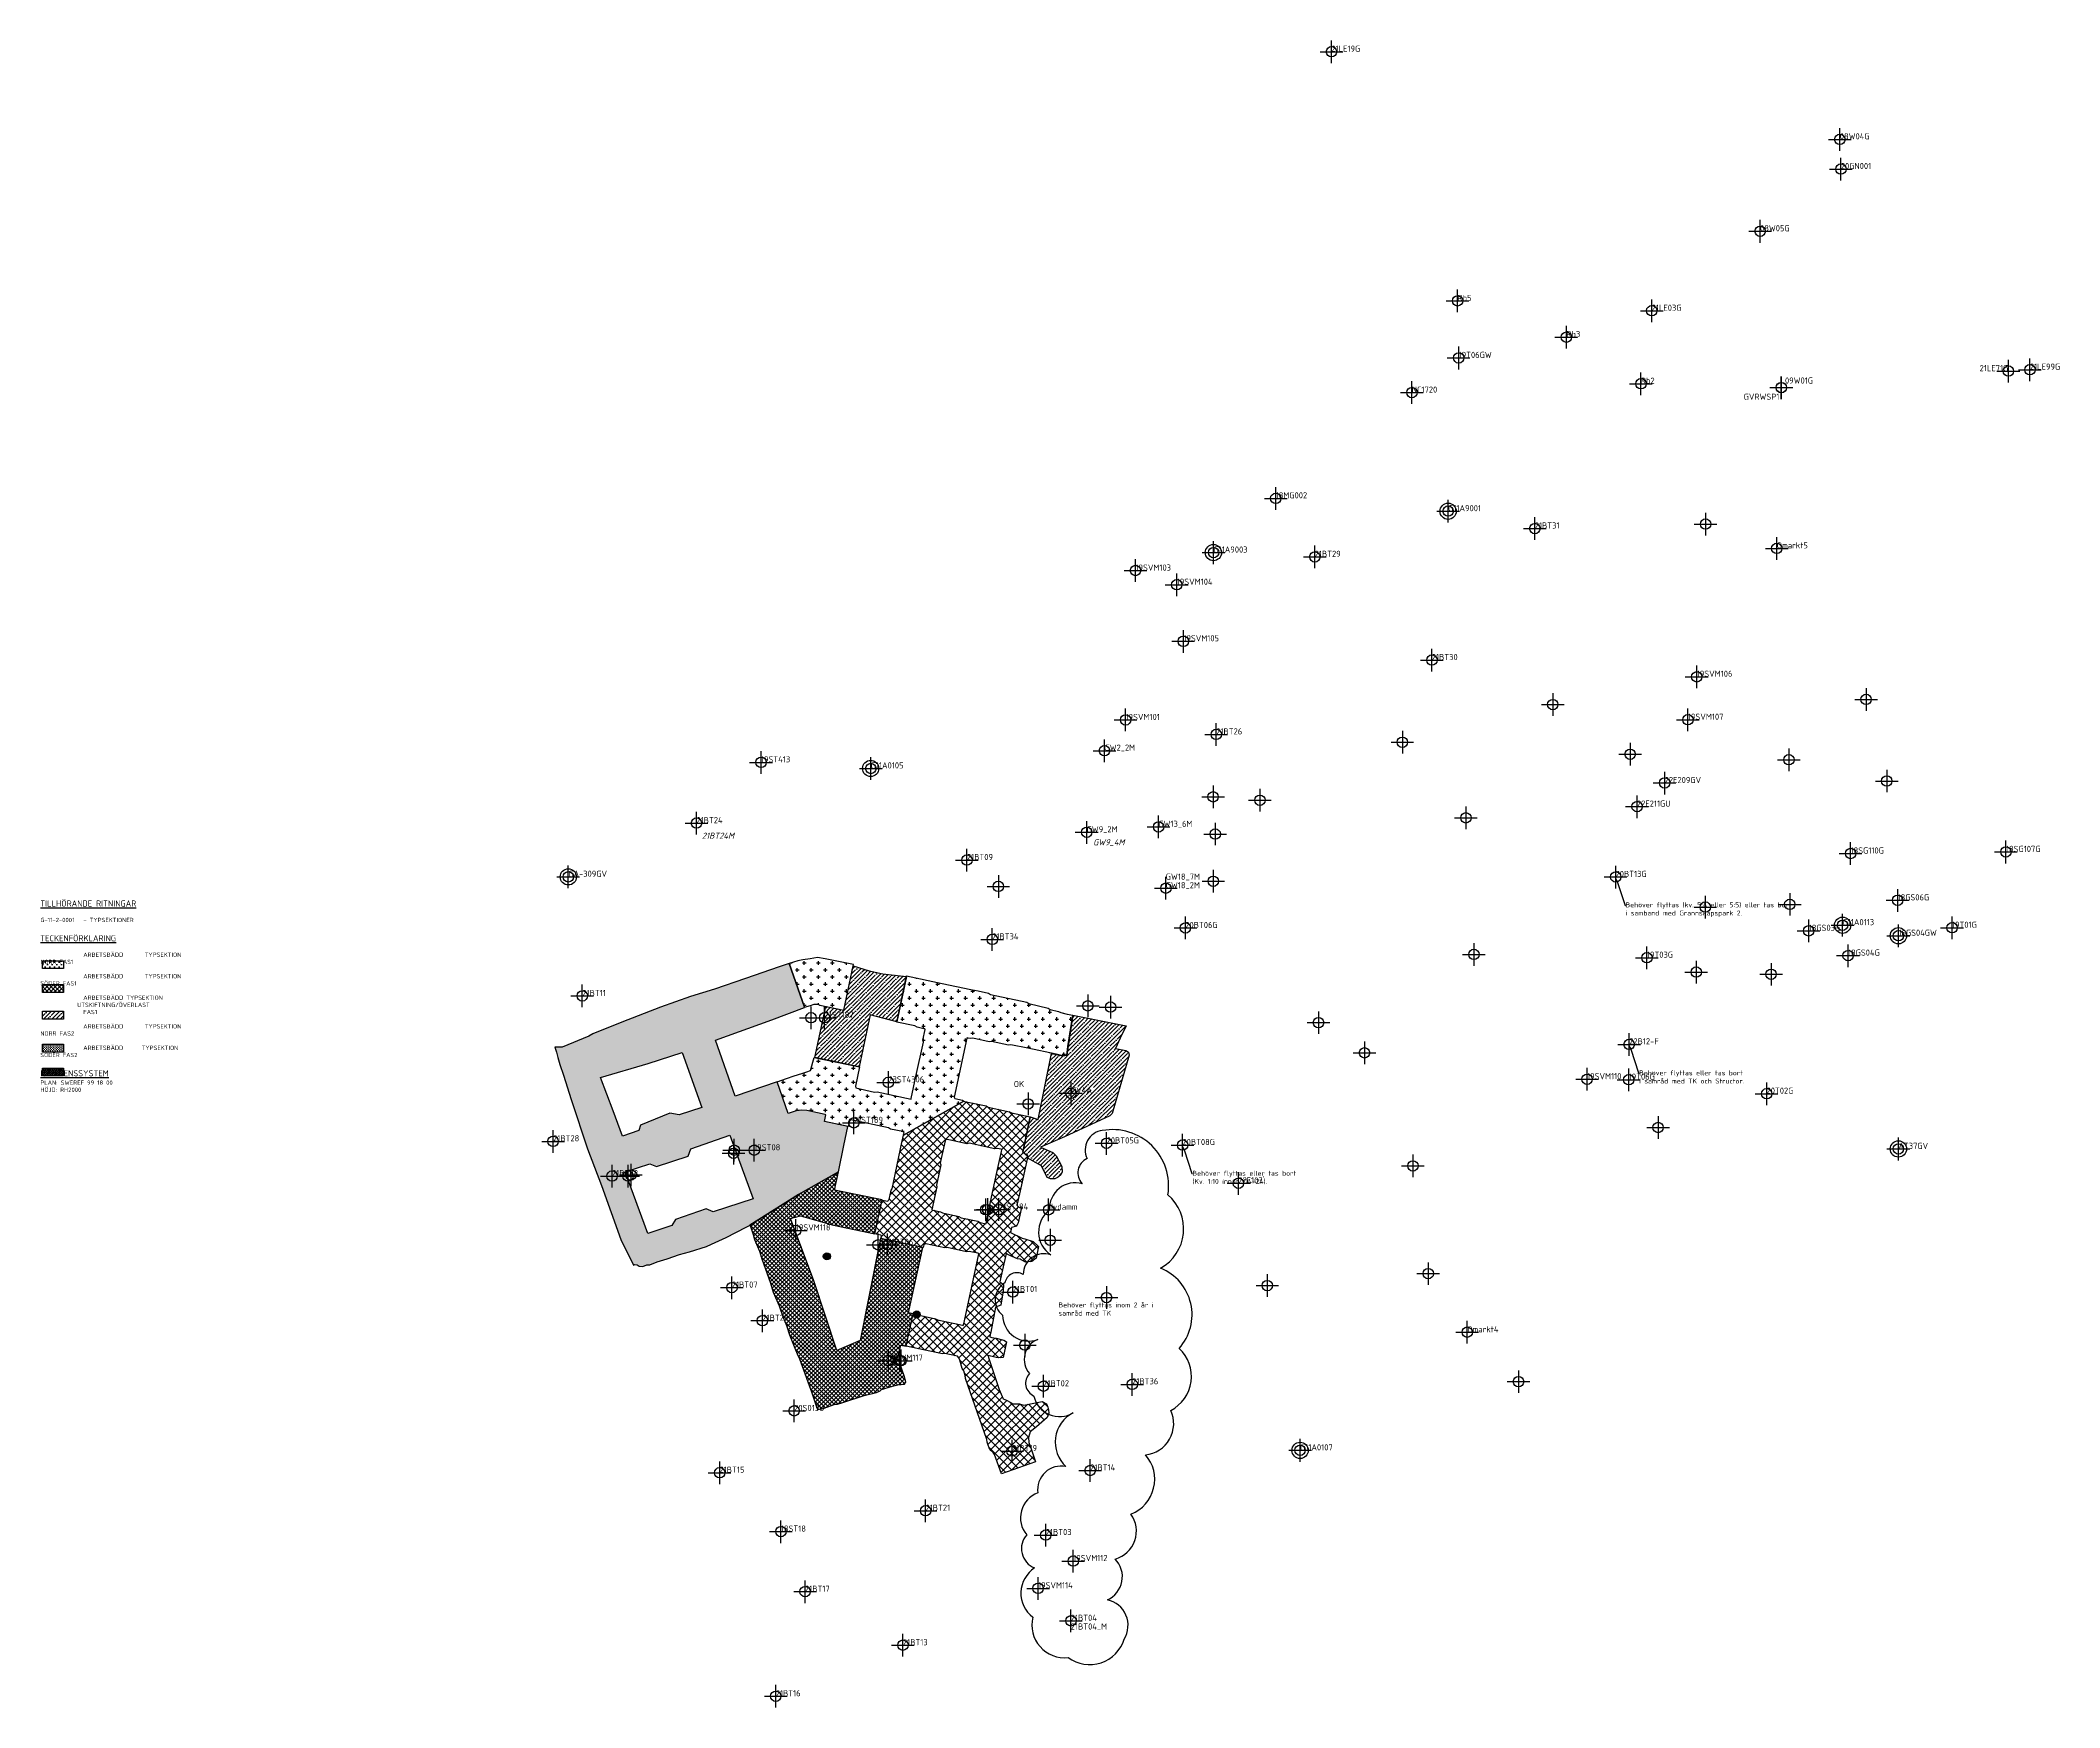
# Model space of a CAD drawing. Header units: metres. Extents: x 153913 to 155558, y 6591509 to 6592867.
import ezdxf
from ezdxf import colors
from ezdxf.entities.mleader import LeaderData, LeaderLine
from ezdxf.enums import TextEntityAlignment as Align
from ezdxf.math import Vec2, Vec3

# ---------------------------------------------------------------- set-up
doc = ezdxf.new("R2010")
doc.units = ezdxf.units.M
for name, color, linetype, true_color in [('GEO_Arbetsväg_norr_fas1', 7, 'Continuous', 0xf1210e), ('GEO_Arbetsväg_söder_fas1', 7, 'Continuous', 0x09f6f2), ('GEO_Arbetsväg_urskiftnig', 7, 'Continuous', 0x2ef40b)]:
    doc.layers.add(name, color=color, linetype=linetype, true_color=true_color)
for name, color, linetype in [('GEO_Arbetsväg_norr_fas2', 1, 'Continuous'), ('GEO_Arbetsväg_söder_fas2', 4, 'Continuous'), ('Nya GWR', 3, 'Continuous'), ('Point_symbol', 2, 'Continuous'), ('Point_text', 6, 'Continuous'), ('Skydd', 1, 'Continuous'), ('Text', 3, 'Continuous')]:
    doc.layers.add(name, color=color, linetype=linetype)
doc.styles.get("Standard").update_dxf_attribs({"font": 'isocpeur.ttf'})
pattern_1 = [(45, (0, -250), (-3.3675960454, 3.3675960454), []), (45, (3.3676, -250), (-3.3675960454, 3.3675960454), [5.953125, -1.190625, 0, -1.190625])]

# ---------------------------------------------------------------- blocks, each defined once
blk = doc.blocks.new('RÖR_PUNKT')
at = {"layer": 'Point_symbol', "color": 4}
for p, q in [((154658.2, 6592199.2), (154676.7, 6592199.2)), ((154667.5, 6592189.9), (154667.5, 6592208.4))]:
    blk.add_line(p, q, dxfattribs=at)
blk.add_circle((154667.5, 6592199.2), 4.24, dxfattribs=at)
blk = doc.blocks.new('Nya GWR')
at = {"layer": 'Nya GWR', "color": 3}
for p, q in [((154781.2, 6591851.9), (154781.2, 6591833.5)), ((154772, 6591842.7), (154790.4, 6591842.7))]:
    blk.add_line(p, q, dxfattribs=at)
blk.add_circle((154781.2, 6591842.7), 4.24, dxfattribs=at)

msp = doc.modelspace()

# ---------------------------------------------------------------- hatches: boundary and pattern name
h = msp.add_hatch(color=6)
h.dxf.hatch_style = 1
h.paths.add_polyline_path([(154550.5, 6591876.3, 1), (154556.2, 6591876.3, 1)])
h = msp.add_hatch(color=6)
h.dxf.hatch_style = 1
h.paths.add_polyline_path([(154623.7, 6591828.9, 1), (154629.4, 6591828.9, 1)])
at = {"layer": 'GEO_Arbetsväg_norr_fas1'}
h = msp.add_hatch(dxfattribs=at)
h.set_pattern_fill('CROSS', color=256, scale=0.3)
h.set_pattern_definition([(0, (5994.7784, -1056.7351), (1.905, 1.905), [0.9525, -2.8575]), (90, (5995.2547, -1057.2114), (-1.905, 1.905), [0.9525, -2.8575])])
h.paths.add_polyline_path([(153914.5, 6592117.2), (153931.5, 6592117.2), (153931.5, 6592110.8), (153914.5, 6592110.8)])
h = msp.add_hatch(dxfattribs=at)
h.set_pattern_fill('CROSS', color=256, scale=0.9)
h.paths.add_polyline_path([(154615.9, 6591975.1), (154616.1, 6591976.3), (154616.3, 6591977), (154615.2, 6591977.9), (154605.3, 6591980), (154603.6, 6591981), (154573, 6591987.5), (154571.8, 6591986.4), (154570.8, 6591982.1), (154551.6, 6591986.2), (154552.7, 6591991.6), (154551.9, 6591992), (154542.1, 6591994.1), (154537.2, 6591995.1), (154532.8, 6591995.4), (154529.1, 6591995.1), (154522, 6591992.7), (154512.9, 6592018.6), (154520.4, 6592021.2), (154526.9, 6592023.3), (154533, 6592025.4), (154537.2, 6592026.6), (154540.1, 6592027.7), (154543.1, 6592038.4), (154580.1, 6592030.6), (154576.8, 6592015), (154576.9, 6592013.5), (154592.3, 6592010.2), (154594.3, 6592010.4), (154622, 6592004.5), (154622.2, 6592004.8), (154626, 6592022.8), (154632, 6592050.8), (154631.6, 6592052.4), (154633.5, 6592061.1), (154633.3, 6592061.6), (154632.5, 6592061.8), (154627, 6592062.9), (154625.2, 6592064), (154610.3, 6592067.2), (154618.3, 6592104.9), (154647.3, 6592098.7), (154670.6, 6592093.8), (154676.6, 6592092.5), (154685.2, 6592090.6), (154686.7, 6592089.7), (154716.2, 6592083.4), (154717.9, 6592082.4), (154733.6, 6592078.4), (154735.2, 6592077.4), (154742.2, 6592075.9), (154743.9, 6592074.9), (154749.2, 6592073.7), (154750.8, 6592072.7), (154753.6, 6592072.1), (154748.8, 6592040.2), (154745.6, 6592039.7), (154740.1, 6592040.9), (154717.2, 6592045.8), (154703.3, 6592048.7), (154701.5, 6592048.4), (154687.4, 6592051.4), (154685.5, 6592051.2), (154672.2, 6592054), (154670.4, 6592053.7), (154668.5, 6592054.1), (154667.7, 6592054.3), (154667.4, 6592054), (154657.2, 6592006.1), (154657.6, 6592005), (154663.8, 6592003.6), (154665.1, 6592002.8)])
h.paths.add_polyline_path([(154535.3, 6592079.2), (154540, 6592080.6), (154543.1, 6592081.7), (154546.1, 6592081.7), (154547.6, 6592081), (154567.3, 6592077), (154575.2, 6592114), (154560.1, 6592117.2), (154552.1, 6592118.6), (154545.9, 6592119.7), (154539.7, 6592118.8), (154533.8, 6592117.9), (154529.7, 6592117.1), (154522.8, 6592114.9)])
at = {"layer": 'GEO_Arbetsväg_norr_fas2'}
h = msp.add_hatch(dxfattribs=at)
h.set_pattern_fill('CROSS', color=256, scale=0.45)
h.paths.add_polyline_path([(154522, 6591992.7), (154512.9, 6592018.4), (154478.8, 6592006.7), (154462.8, 6592052.5), (154508.5, 6592069.1), (154535.3, 6592079.1), (154535.3, 6592079.2), (154522.8, 6592114.8), (154514.6, 6592112.2), (154487, 6592102.6), (154461.8, 6592094.1), (154442.4, 6592088), (154417.8, 6592079.3), (154386.3, 6592067.2), (154362.7, 6592057.6), (154359.4, 6592055.7), (154337.7, 6592046.8), (154331.9, 6592046.8), (154333.1, 6592042.6), (154334.3, 6592038.4), (154336, 6592032.7), (154338.8, 6592023.9), (154345.2, 6592004.1), (154358.3, 6591963.8), (154369.7, 6591934.1), (154385.6, 6591890.1), (154396, 6591869.2), (154396.9, 6591869.6), (154398.8, 6591869.5), (154400.6, 6591868.2), (154403.2, 6591868.1), (154404.9, 6591868.5), (154406.8, 6591869.3), (154409.1, 6591869.5), (154415.1, 6591871.7), (154423.2, 6591874.4), (154433.5, 6591877.9), (154441.5, 6591879.9), (154455.4, 6591884.4), (154459.5, 6591886.1), (154471.3, 6591891.6), (154487.7, 6591900.2), (154490.4, 6591901.5), (154490.7, 6591901.7), (154530.2, 6591926.7), (154562.8, 6591945.2), (154567.3, 6591966.5), (154570.5, 6591982.2), (154551.6, 6591986.2), (154552.7, 6591991.6), (154551.9, 6591992), (154537.2, 6591995.1), (154532.8, 6591995.4), (154529.1, 6591995.1)])
h.paths.add_polyline_path([(154389.1, 6591945.1), (154409.2, 6591951.6), (154414.7, 6591949.4), (154440.5, 6591958), (154442.5, 6591963.8), (154474.5, 6591975.1), (154493.4, 6591923.1), (154460.7, 6591912.7), (154455, 6591914.9), (154430.1, 6591906.3), (154427.1, 6591901.5), (154407.7, 6591895)], flags=16)
h.paths.add_polyline_path([(154368.9, 6592022), (154407.9, 6592033.4), (154435.5, 6592042.4), (154451.6, 6591997.7), (154433, 6591991.5), (154425.5, 6591993), (154401.6, 6591983.2), (154400.2, 6591978.8), (154387, 6591974.1), (154379.3, 6591994.8)], flags=16)
h = msp.add_hatch(dxfattribs=at)
h.set_pattern_fill('CROSS', color=256, scale=0.15)
h.set_pattern_definition([(0, (6004.146, -1062.9972), (0.9525, 0.9525), [0.47625, -1.42875]), (90, (6004.3841, -1063.2354), (-0.9525, 0.9525), [0.47625, -1.42875])])
h.paths.add_polyline_path([(153914.5, 6592049.1), (153931.5, 6592049.1), (153931.5, 6592042.7), (153914.5, 6592042.7)])
at = {"layer": 'GEO_Arbetsväg_söder_fas1'}
h = msp.add_hatch(dxfattribs=at)
h.set_pattern_fill('ANSI37', color=256, scale=0.75)
h.set_pattern_definition([(45, (5994.7784, -1062.7612), (-1.6837980227, 1.6837980227), []), (135, (5994.7784, -1062.7612), (-1.6837980227, -1.6837980227), [])])
h.paths.add_polyline_path([(153914.5, 6592097.8), (153931.5, 6592097.8), (153931.5, 6592091.4), (153914.5, 6592091.4)])
h = msp.add_hatch(dxfattribs=at)
h.set_pattern_fill('ANSI37', color=256, scale=1.5)
h.paths.add_polyline_path([(154699.4, 6591878.7), (154696.5, 6591865.2), (154694.4, 6591855.5), (154697.2, 6591853.3), (154696.9, 6591848.2), (154695.1, 6591836.4), (154690.7, 6591835), (154686.9, 6591814.5), (154686.5, 6591812.4), (154686.2, 6591810.6), (154687.9, 6591810.2), (154691.4, 6591809.5), (154696.6, 6591808.4), (154697.6, 6591807.9), (154699.7, 6591806.7), (154697.1, 6591793.8), (154693.5, 6591793.6), (154693.2, 6591793.6), (154691.3, 6591794), (154687, 6591794.9), (154685, 6591795.4), (154684.7, 6591795.3), (154685.1, 6591794), (154689.5, 6591780.9), (154693.8, 6591767.7), (154697.1, 6591760.2), (154699.8, 6591759.2), (154702.6, 6591757.6), (154704.8, 6591756.2), (154710.2, 6591756.1), (154713.8, 6591755.1), (154728.9, 6591758), (154732.4, 6591756.1), (154733.3, 6591753.5), (154734, 6591751.3), (154734.2, 6591748.4), (154732.8, 6591745.1), (154728.4, 6591741.1), (154724.2, 6591737.3), (154719.1, 6591733.3), (154717.7, 6591728.8), (154717.9, 6591724.6), (154720, 6591718.6), (154723.4, 6591708.9), (154695.6, 6591699.2), (154690.1, 6591714.9), (154689, 6591716.4), (154687, 6591718.1), (154685.5, 6591720.3), (154684.7, 6591722.5), (154683.9, 6591724.8), (154683.8, 6591727.1), (154666.3, 6591776.9), (154666.2, 6591779.2), (154664.9, 6591783.1), (154663.7, 6591785), (154661.7, 6591791.7), (154660.9, 6591793.6), (154659.9, 6591794.9), (154658.5, 6591795.2), (154649.4, 6591797.1), (154647.5, 6591796.9), (154618, 6591803.1), (154623.6, 6591829.4), (154641.9, 6591825.5), (154643.6, 6591824.5), (154663.8, 6591820.2), (154664.5, 6591820), (154665, 6591821.2), (154676.9, 6591877), (154677.1, 6591878.3), (154676.5, 6591878.8), (154669.2, 6591880.3), (154667.1, 6591880.1), (154651.5, 6591883.4), (154649.4, 6591883.2), (154634, 6591886.5), (154633.1, 6591886.3), (154632.3, 6591885.7), (154631.8, 6591883.5), (154597.3, 6591890.8), (154597.8, 6591893.1), (154597.4, 6591893.6), (154592.5, 6591894.6), (154598.4, 6591922.2), (154603, 6591921.2), (154603.3, 6591921.7), (154604.1, 6591922.6), (154605.7, 6591930.2), (154606.6, 6591931.4), (154614.6, 6591969), (154615.9, 6591975.1), (154665.1, 6592002.8), (154665.4, 6592002.6), (154683.1, 6591998.9), (154684.7, 6591997.9), (154702.3, 6591994.1), (154703.9, 6591993.1), (154719.1, 6591989.9), (154713.1, 6591961.3), (154713.2, 6591961.1), (154717, 6591957.9), (154710.3, 6591927.1), (154708.2, 6591918.1), (154709.7, 6591916.5), (154711.9, 6591916), (154709.3, 6591903.7), (154707.9, 6591901), (154703.8, 6591899.7), (154703, 6591895.7), (154712.6, 6591891), (154714.7, 6591890.6), (154721.4, 6591888.5), (154725.9, 6591884.3), (154723.9, 6591874.7), (154720.5, 6591872), (154715.1, 6591871.6), (154712.7, 6591872.9), (154711.8, 6591873.4), (154711.6, 6591873.5), (154710.9, 6591873.9), (154708.8, 6591874.4), (154702.4, 6591877.1), (154700.3, 6591878.2)])
h.paths.add_polyline_path([(154639, 6591914.2), (154645.9, 6591912.7), (154647.5, 6591911.7), (154661, 6591908.9), (154662.8, 6591907.8), (154676.5, 6591904.9), (154678.3, 6591903.8), (154683, 6591902.8), (154683.1, 6591903), (154686.8, 6591920.8), (154691.9, 6591944.5), (154695.6, 6591961.6), (154695.9, 6591963.4), (154695.5, 6591963.5), (154692.2, 6591964.2), (154690.3, 6591963.9), (154669.2, 6591968.4), (154667.3, 6591968.1), (154651.7, 6591971.5), (154650.1, 6591971.1), (154649.7, 6591970.5), (154646.6, 6591956.1), (154645.8, 6591952.3), (154646.2, 6591950.9), (154642.6, 6591934.4), (154643, 6591932.9)], flags=16)
at = {"layer": 'GEO_Arbetsväg_söder_fas2'}
h = msp.add_hatch(dxfattribs=at)
h.set_pattern_fill('ANSI37', color=256, scale=0.4)
h.set_pattern_definition([(45, (6004.146, -1062.9972), (-0.8980256121, 0.8980256121), []), (135, (6004.146, -1062.9972), (-0.8980256121, -0.8980256121), [])])
h.paths.add_polyline_path([(153914.5, 6592029.7), (153931.5, 6592029.7), (153931.5, 6592023.3), (153914.5, 6592023.3)])
h = msp.add_hatch(dxfattribs=at)
h.set_pattern_fill('ANSI37', color=256, scale=0.75)
h.paths.add_polyline_path([(154562.8, 6591945.2), (154530.2, 6591926.7), (154490.7, 6591901.7), (154491.1, 6591900.5), (154493.3, 6591894.2), (154494.4, 6591889.9), (154498.4, 6591880.5), (154500.6, 6591873.4), (154507.3, 6591855.3), (154509.8, 6591847), (154514.5, 6591836.1), (154517.9, 6591826.6), (154520.4, 6591820), (154523.1, 6591812.4), (154527.4, 6591801.4), (154529.3, 6591796.8), (154531.2, 6591792.9), (154534.5, 6591783.8), (154538.9, 6591771.2), (154540.9, 6591765.8), (154544.8, 6591754.5), (154545.9, 6591751.6), (154549.4, 6591752.1), (154551.2, 6591752.7), (154560.1, 6591755.9), (154562.1, 6591755.8), (154566.3, 6591757.2), (154583.8, 6591762.8), (154593.8, 6591765.5), (154596.9, 6591766.6), (154597.9, 6591767.7), (154607, 6591770.4), (154611.2, 6591771.7), (154616.6, 6591772.2), (154617.7, 6591774), (154616.3, 6591778.9), (154611.3, 6591793.6), (154613.6, 6591804), (154618, 6591803.1), (154623.6, 6591829.4), (154619.8, 6591830.3), (154631.6, 6591883.5), (154597.3, 6591890.8), (154596, 6591885.3), (154580.5, 6591807.7), (154561.6, 6591799.6), (154542.8, 6591856.3), (154523.9, 6591907.1), (154531.8, 6591909.2), (154558.8, 6591901.8), (154592.5, 6591894.6), (154598.4, 6591922.4), (154559.7, 6591930.1)])
at = {"layer": 'GEO_Arbetsväg_urskiftnig'}
h = msp.add_hatch(dxfattribs=at)
h.set_pattern_fill('ANSI35', color=256, scale=0.75)
h.set_pattern_definition(pattern_1)
h.paths.add_polyline_path([(154574.9, 6592112.9), (154587.9, 6592108.9), (154598.9, 6592106.5), (154608.5, 6592105.4), (154618.2, 6592104.4), (154610.4, 6592067.5), (154588.7, 6592073.2), (154579.6, 6592030.7), (154543.7, 6592038.3), (154552.7, 6592080), (154567.3, 6592077)])
h = msp.add_hatch(dxfattribs=at)
h.set_pattern_fill('ANSI35', color=256, scale=0.75)
h.set_pattern_definition([(45, (6004.146, -1056.735), (-3.3675960454, 3.3675960454), []), (45, (6007.5136, -1056.735), (-3.3675960454, 3.3675960454), [5.953125, -1.190625, 0, -1.190625])])
h.paths.add_polyline_path([(153914.5, 6592076), (153931.5, 6592076), (153931.5, 6592069.6), (153914.5, 6592069.6)])
h = msp.add_hatch(dxfattribs=at)
h.set_pattern_fill('ANSI35', color=256, scale=0.75)
h.set_pattern_definition(pattern_1)
h.paths.add_polyline_path([(154719.1, 6591989.9), (154725.5, 6591987.9), (154736.5, 6592041.7), (154745.6, 6592039.7), (154748.8, 6592040.2), (154749.8, 6592047.2), (154753.7, 6592072.8), (154797.1, 6592064.1), (154792.4, 6592054.1), (154788.4, 6592045.7), (154796.9, 6592044.1), (154799.1, 6592042.7), (154799.6, 6592040.2), (154785.7, 6591992.7), (154784, 6591990.7), (154746.9, 6591973.8), (154727.5, 6591965.3), (154737.5, 6591960.9), (154740.2, 6591958.2), (154744.8, 6591949.6), (154745.1, 6591945.2), (154744.1, 6591942.7), (154742.2, 6591941), (154739.2, 6591939.5), (154735.6, 6591939.5), (154733, 6591940.5), (154728.2, 6591950), (154716.7, 6591956.5), (154717, 6591957.9), (154713.1, 6591961.3), (154718.3, 6591985.9)])

# ---------------------------------------------------------------- linework, layer by layer
for p, q in [((154596.1, 6591885.7), (154580.5, 6591807.7)), ((154597.8, 6591893.1), (154596.1, 6591885.7))]:
    msp.add_line(p, q)
at = {"flags": 128}
msp.add_lwpolyline([(154777.8, 6591978.8, 0.520567), (154765.5, 6591956, 0.520567), (154761.4, 6591935.5, 0.520567), (154734.9, 6591914, 0.520567), (154735.8, 6591877.5, 0.520567), (154713.4, 6591861.6, 0.520567), (154698.4, 6591854.7, 0.520567), (154696.6, 6591828.3, 0.520567), (154725.3, 6591808.6, 0.520567), (154718.5, 6591780.8, 0.520567), (154722.1, 6591762.5, 0.520567), (154754.1, 6591748.9, 0.520567), (154748.1, 6591705, 0.520567), (154725.3, 6591683.6, 0.520567), (154716.2, 6591649.4, 0.520567), (154722.6, 6591622.4, 0.520567), (154721.2, 6591582.3, 0.520567), (154750, 6591549.4, 0.520567), (154795.6, 6591564.5, 0.520567), (154781.9, 6591596.4, 0.520567), (154788.3, 6591629.7, 0.520567), (154801.1, 6591666.3, 0.520567), (154813, 6591714.6, 0.520567), (154833.5, 6591750.7, 0.520567), (154840.4, 6591801.3, 0.520567), (154825.3, 6591866.6, 0.520567), (154831.2, 6591926.4, 0.520567)], format="xyb", close=True, dxfattribs=at)
at = {"color": 6}
for centre in [(154553.4, 6591876.3), (154626.6, 6591828.9)]:
    msp.add_circle(centre, 2.87, dxfattribs=at)
at = {"layer": 'GEO_Arbetsväg_norr_fas1', "elevation": 12.2}
msp.add_lwpolyline([(153914.5, 6592117.2), (153931.5, 6592117.2), (153931.5, 6592110.8), (153914.5, 6592110.8)], close=True, dxfattribs=at)
at = {"layer": 'GEO_Arbetsväg_norr_fas1', "elevation": 11.3, "flags": 128}
msp.add_lwpolyline([(154535.3, 6592079.2), (154540, 6592080.6), (154543.1, 6592081.7), (154546.1, 6592081.7), (154547.6, 6592081), (154567.3, 6592077), (154575.2, 6592114), (154560.1, 6592117.2), (154552.1, 6592118.6), (154545.9, 6592119.7), (154539.7, 6592118.8), (154533.8, 6592117.9), (154529.7, 6592117.1), (154522.8, 6592114.9)], close=True, dxfattribs=at)
at = {"layer": 'GEO_Arbetsväg_norr_fas1', "flags": 128}
msp.add_lwpolyline([(154615.9, 6591975.1), (154616.1, 6591976.3), (154616.3, 6591977), (154615.2, 6591977.9), (154605.3, 6591980), (154603.6, 6591981), (154573, 6591987.5), (154571.8, 6591986.4), (154570.8, 6591982.1), (154551.6, 6591986.2), (154552.7, 6591991.6), (154551.9, 6591992), (154542.1, 6591994.1), (154537.2, 6591995.1), (154532.8, 6591995.4), (154529.1, 6591995.1), (154522, 6591992.7), (154512.9, 6592018.6), (154520.4, 6592021.2), (154526.9, 6592023.3), (154533, 6592025.4), (154537.2, 6592026.6), (154540.1, 6592027.7), (154543.1, 6592038.4), (154580.1, 6592030.6), (154576.8, 6592015), (154576.9, 6592013.5), (154592.3, 6592010.2), (154594.3, 6592010.4), (154622, 6592004.5), (154622.2, 6592004.8), (154626, 6592022.8), (154632, 6592050.8), (154631.6, 6592052.4), (154633.5, 6592061.1), (154633.3, 6592061.6), (154632.5, 6592061.8), (154627, 6592062.9), (154625.2, 6592064), (154610.3, 6592067.2), (154618.3, 6592104.9), (154647.3, 6592098.7), (154670.6, 6592093.8), (154676.6, 6592092.5), (154685.2, 6592090.6), (154686.7, 6592089.7), (154716.2, 6592083.4), (154717.9, 6592082.4), (154733.6, 6592078.4), (154735.2, 6592077.4), (154742.2, 6592075.9), (154743.9, 6592074.9), (154749.2, 6592073.7), (154753.7, 6592072.8), (154748.8, 6592040.2), (154745.6, 6592039.7), (154740.1, 6592040.9), (154717.2, 6592045.8), (154703.3, 6592048.7), (154701.5, 6592048.4), (154687.4, 6592051.4), (154685.5, 6592051.2), (154672.2, 6592054), (154670.4, 6592053.7), (154668.5, 6592054.1), (154667.7, 6592054.3), (154667.4, 6592054), (154657.2, 6592006.1), (154657.6, 6592005), (154663.8, 6592003.6), (154665.1, 6592002.8)], close=True, dxfattribs=at)
at = {"layer": 'GEO_Arbetsväg_norr_fas2'}
msp.add_lwpolyline([(154522, 6591992.7), (154512.9, 6592018.4), (154478.8, 6592006.7), (154462.8, 6592052.5), (154508.5, 6592069.1), (154535.3, 6592079.1), (154535.3, 6592079.2), (154522.8, 6592114.8), (154514.6, 6592112.2), (154487, 6592102.6), (154461.8, 6592094.1), (154442.4, 6592088), (154417.8, 6592079.3), (154386.3, 6592067.2), (154362.7, 6592057.6), (154359.4, 6592055.7), (154337.7, 6592046.8), (154331.9, 6592046.8), (154333.1, 6592042.6), (154334.3, 6592038.4), (154336, 6592032.7), (154338.8, 6592023.9), (154345.2, 6592004.1), (154358.3, 6591963.8), (154369.7, 6591934.1), (154385.6, 6591890.1), (154396, 6591869.2), (154396.9, 6591869.6), (154398.8, 6591869.5), (154400.6, 6591868.2), (154403.2, 6591868.1), (154404.9, 6591868.5), (154406.8, 6591869.3), (154409.1, 6591869.5), (154415.1, 6591871.7), (154423.2, 6591874.4), (154433.5, 6591877.9), (154441.5, 6591879.9), (154455.4, 6591884.4), (154459.5, 6591886.1), (154471.3, 6591891.6), (154487.7, 6591900.2), (154490.4, 6591901.5), (154490.7, 6591901.7), (154530.2, 6591926.7), (154562.8, 6591945.2), (154567.3, 6591966.5), (154570.5, 6591982.2), (154551.6, 6591986.2), (154552.7, 6591991.6), (154551.9, 6591992), (154537.2, 6591995.1), (154532.8, 6591995.4), (154529.1, 6591995.1)], close=True, dxfattribs=at)
at = {"layer": 'GEO_Arbetsväg_norr_fas2', "elevation": 12.2}
msp.add_lwpolyline([(153914.5, 6592049.1), (153931.5, 6592049.1), (153931.5, 6592042.7), (153914.5, 6592042.7)], close=True, dxfattribs=at)
at = {"layer": 'GEO_Arbetsväg_norr_fas2', "flags": 128}
for points, elevation in [([(154368.9, 6592022), (154407.9, 6592033.4), (154435.5, 6592042.4), (154451.6, 6591997.7), (154433, 6591991.5), (154425.5, 6591993), (154401.6, 6591983.2), (154400.2, 6591978.8), (154387, 6591974.1), (154379.3, 6591994.8)], 12.2), ([(154389.1, 6591945.1), (154409.2, 6591951.6), (154414.7, 6591949.4), (154440.5, 6591958), (154442.5, 6591963.8), (154474.5, 6591975.1), (154493.4, 6591923.1), (154460.7, 6591912.7), (154455, 6591914.9), (154430.1, 6591906.3), (154427.1, 6591901.5), (154407.7, 6591895)], 15.4)]:
    msp.add_lwpolyline(points, close=True, dxfattribs=dict(at, elevation=elevation))
at = {"layer": 'GEO_Arbetsväg_söder_fas1', "elevation": 12.2}
msp.add_lwpolyline([(153914.5, 6592097.8), (153931.5, 6592097.8), (153931.5, 6592091.4), (153914.5, 6592091.4)], close=True, dxfattribs=at)
at = {"layer": 'GEO_Arbetsväg_söder_fas1', "flags": 128}
msp.add_lwpolyline([(154699.4, 6591878.7), (154696.5, 6591865.2), (154694.4, 6591855.5), (154697.2, 6591853.3), (154696.9, 6591848.2), (154695.1, 6591836.4), (154690.7, 6591835), (154686.9, 6591814.5), (154686.5, 6591812.4), (154686.2, 6591810.6), (154687.9, 6591810.2), (154691.4, 6591809.5), (154696.6, 6591808.4), (154697.6, 6591807.9), (154699.7, 6591806.7), (154697.1, 6591793.8), (154693.5, 6591793.6), (154693.2, 6591793.6), (154691.3, 6591794), (154687, 6591794.9), (154685, 6591795.4), (154684.7, 6591795.3), (154685.1, 6591794), (154689.5, 6591780.9), (154693.8, 6591767.7), (154697.1, 6591760.2), (154699.8, 6591759.2), (154702.6, 6591757.6), (154704.8, 6591756.2), (154710.2, 6591756.1), (154713.8, 6591755.1), (154728.9, 6591758), (154732.4, 6591756.1), (154733.3, 6591753.5), (154734, 6591751.3), (154734.2, 6591748.4), (154732.8, 6591745.1), (154728.4, 6591741.1), (154724.2, 6591737.3), (154719.1, 6591733.3), (154717.7, 6591728.8), (154717.9, 6591724.6), (154720, 6591718.6), (154723.4, 6591708.9), (154695.6, 6591699.2), (154690.1, 6591714.9), (154689, 6591716.4), (154687, 6591718.1), (154685.5, 6591720.3), (154684.7, 6591722.5), (154683.9, 6591724.8), (154683.8, 6591727.1), (154666.3, 6591776.9), (154666.2, 6591779.2), (154664.9, 6591783.1), (154663.7, 6591785), (154661.7, 6591791.7), (154660.9, 6591793.6), (154659.9, 6591794.9), (154658.5, 6591795.2), (154649.4, 6591797.1), (154647.5, 6591796.9), (154618, 6591803.1), (154623.6, 6591829.4), (154641.9, 6591825.5), (154643.6, 6591824.5), (154663.8, 6591820.2), (154664.5, 6591820), (154665, 6591821.2), (154676.9, 6591877), (154677.1, 6591878.3), (154676.5, 6591878.8), (154669.2, 6591880.3), (154667.1, 6591880.1), (154651.5, 6591883.4), (154649.4, 6591883.2), (154634, 6591886.5), (154633.1, 6591886.3), (154632.3, 6591885.7), (154631.8, 6591883.5), (154597.3, 6591890.8), (154597.8, 6591893.1), (154597.4, 6591893.6), (154592.5, 6591894.6), (154598.4, 6591922.2), (154603, 6591921.2), (154603.3, 6591921.7), (154604.1, 6591922.6), (154605.7, 6591930.2), (154606.6, 6591931.4), (154614.6, 6591969), (154615.9, 6591975.1), (154665.1, 6592002.8), (154665.4, 6592002.6), (154683.1, 6591998.9), (154684.7, 6591997.9), (154702.3, 6591994.1), (154703.9, 6591993.1), (154719.1, 6591989.9), (154713.1, 6591961.3), (154713.2, 6591961.1), (154717, 6591957.9), (154710.3, 6591927.1), (154708.2, 6591918.1), (154709.7, 6591916.5), (154711.9, 6591916), (154709.3, 6591903.7), (154707.9, 6591901), (154703.8, 6591899.7), (154703, 6591895.7), (154712.6, 6591891), (154714.7, 6591890.6), (154721.4, 6591888.5), (154725.9, 6591884.3), (154723.9, 6591874.7), (154720.5, 6591872), (154715.1, 6591871.6), (154712.7, 6591872.9), (154711.8, 6591873.4), (154711.6, 6591873.5), (154710.9, 6591873.9), (154708.8, 6591874.4), (154702.4, 6591877.1), (154700.3, 6591878.2)], close=True, dxfattribs=at)
at = {"layer": 'GEO_Arbetsväg_söder_fas1', "elevation": 10.7, "flags": 128}
msp.add_lwpolyline([(154639, 6591914.2), (154645.9, 6591912.7), (154647.5, 6591911.7), (154661, 6591908.9), (154662.8, 6591907.8), (154676.5, 6591904.9), (154678.3, 6591903.8), (154683, 6591902.8), (154683.1, 6591903), (154686.8, 6591920.8), (154691.9, 6591944.5), (154695.6, 6591961.6), (154695.9, 6591963.4), (154695.5, 6591963.5), (154692.2, 6591964.2), (154690.3, 6591963.9), (154669.2, 6591968.4), (154667.3, 6591968.1), (154651.7, 6591971.5), (154650.1, 6591971.1), (154649.7, 6591970.5), (154646.6, 6591956.1), (154645.8, 6591952.3), (154646.2, 6591950.9), (154642.6, 6591934.4), (154643, 6591932.9)], close=True, dxfattribs=at)
at = {"layer": 'GEO_Arbetsväg_söder_fas2', "elevation": 12.2}
msp.add_lwpolyline([(153914.5, 6592029.7), (153931.5, 6592029.7), (153931.5, 6592023.3), (153914.5, 6592023.3)], close=True, dxfattribs=at)
at = {"layer": 'GEO_Arbetsväg_söder_fas2'}
msp.add_lwpolyline([(154562.8, 6591945.2), (154530.2, 6591926.7), (154490.7, 6591901.7), (154491.1, 6591900.5), (154493.3, 6591894.2), (154494.4, 6591889.9), (154498.4, 6591880.5), (154500.6, 6591873.4), (154507.3, 6591855.3), (154509.8, 6591847), (154514.5, 6591836.1), (154517.9, 6591826.6), (154520.4, 6591820), (154523.1, 6591812.4), (154527.4, 6591801.4), (154529.3, 6591796.8), (154531.2, 6591792.9), (154534.5, 6591783.8), (154538.9, 6591771.2), (154540.9, 6591765.8), (154544.8, 6591754.5), (154545.9, 6591751.6), (154549.4, 6591752.1), (154551.2, 6591752.7), (154560.1, 6591755.9), (154562.1, 6591755.8), (154566.3, 6591757.2), (154583.8, 6591762.8), (154593.8, 6591765.5), (154596.9, 6591766.6), (154597.9, 6591767.7), (154607, 6591770.4), (154611.2, 6591771.7), (154616.6, 6591772.2), (154617.7, 6591774), (154616.3, 6591778.9), (154611.3, 6591793.6), (154613.6, 6591804), (154618, 6591803.1), (154623.6, 6591829.4), (154619.8, 6591830.3), (154631.6, 6591883.5), (154597.3, 6591890.8), (154596, 6591885.3), (154580.5, 6591807.7), (154561.6, 6591799.6), (154542.8, 6591856.3), (154523.9, 6591907.1), (154531.8, 6591909.2), (154558.8, 6591901.8), (154592.5, 6591894.6), (154598.4, 6591922.4), (154559.7, 6591930.1)], close=True, dxfattribs=at)
at = {"layer": 'GEO_Arbetsväg_urskiftnig'}
for points in [[(154574.9, 6592112.9), (154587.9, 6592108.9), (154598.9, 6592106.5), (154608.5, 6592105.4), (154618.2, 6592104.4), (154610.4, 6592067.5), (154588.7, 6592073.2), (154579.6, 6592030.7), (154543.7, 6592038.3), (154552.7, 6592080), (154567.3, 6592077)], [(154719.1, 6591989.9), (154725.5, 6591987.9), (154736.5, 6592041.7), (154745.6, 6592039.7), (154748.8, 6592040.2), (154749.8, 6592047.2), (154753.7, 6592072.8), (154797.1, 6592064.1), (154792.4, 6592054.1), (154788.4, 6592045.7), (154796.9, 6592044.1), (154799.1, 6592042.7), (154799.6, 6592040.2), (154785.7, 6591992.7), (154784, 6591990.7), (154746.9, 6591973.8), (154727.5, 6591965.3), (154737.5, 6591960.9), (154740.2, 6591958.2), (154744.8, 6591949.6), (154745.1, 6591945.2), (154744.1, 6591942.7), (154742.2, 6591941), (154739.2, 6591939.5), (154735.6, 6591939.5), (154733, 6591940.5), (154728.2, 6591950), (154716.7, 6591956.5), (154717, 6591957.9), (154713.1, 6591961.3), (154718.3, 6591985.9)]]:
    msp.add_lwpolyline(points, close=True, dxfattribs=at)
at = {"layer": 'GEO_Arbetsväg_urskiftnig', "elevation": 12.2}
msp.add_lwpolyline([(153914.5, 6592076), (153931.5, 6592076), (153931.5, 6592069.6), (153914.5, 6592069.6)], close=True, dxfattribs=at)
at = {"layer": 'Skydd'}
for centre in [(155059.5, 6592483.4), (154868.3, 6592449.7), (154589.1, 6592273.8), (154342.8, 6592185.5), (155380.8, 6592146.1), (155426.3, 6592137.5), (155426.3, 6591963.8), (154938.9, 6591718.2)]:
    msp.add_circle(centre, 6.62, dxfattribs=at)

# ---------------------------------------------------------------- block references
for p in [(297, 658.6), (711.1, 587.2), (712, 563), (646.2, 512.3), (399.7, 455.6), (557.9, 447.6), (488.3, 426), (400.6, 409.1), (848.4, 398.4), (865.9, 399.5), (362.5, 380.9), (549.1, 388.1), (663.4, 384.9), (663.5, 384.9), (251.6, 294.7), (392, 284.3), (462.6, 270.1), (200.9, 250.5), (659.7, 253.9), (137.3, 235.9), (283.4, 247), (170.9, 224.3), (176.3, 178.2), (378.8, 162.9), (594.5, 149.3), (129.3, 114.2), (203.1, 102.4), (587.3, 114.3), (112.1, 89.1), (-167.7, 79.6), (-78.3, 74.6), (568.4, 62.8), (545.9, 43.5), (-220.3, 30.1), (97.6, 22.6), (156.1, 27), (719.9, 5.3), (846.4, 6.6), (-324.7, -13.7), (0, 0), (528.5, -13.8), (162.1, -22.9), (758.2, -32.8), (20.7, -64.7), (178, -55.3), (685.7, -57.7), (713.3, -53.1), (758.8, -61.7), (802.5, -55.2), (553.9, -79.6), (717.8, -77.9), (-313.3, -110.7), (-127, -128.5), (-115.9, -128.5), (539.5, -150.2), (505.2, -178.6), (539.1, -179), (-64, -181.2), (84.8, -190), (651.5, -190.4), (-337.1, -229.2), (-92.1, -214.1), (-189.5, -236.4), (-173.2, -236.4), (113.8, -230.8), (175.7, -232.2), (758.8, -235.4), (-289.1, -257.5), (-276, -257.5), (221.2, -263.4), (17, -284.8, 10.7), (26.1, -284.8), (66.5, -285), (-139.4, -301.8), (-72.4, -313.5), (-64.8, -313.5), (-191.4, -348.4), (37.4, -352), (-166.6, -375.3), (407.6, -384.7), (-64, -407.9), (-54.7, -407.9), (134.7, -427.2), (62.3, -428.7), (-140.7, -448.8), (36.8, -481.6), (271.4, -480.9), (-201.4, -499.2), (100.4, -497.4), (-33.7, -530.2), (-151.5, -547.2), (64.2, -550), (86.6, -571.2), (-131.8, -596.1), (58, -593.4), (84.7, -619.9), (-52.1, -639.7), (-155.7, -681.3)]:
    msp.add_blockref('RÖR_PUNKT', p)
at = {"layer": 'Nya GWR'}
for p in [(488, 630.2), (363.5, 483.2), (618.8, 487.4), (241, 452.5), (426.6, 442.7), (555.9, 438.2), (86.8, 408), (635.6, 420.9), (125, 405.2), (292.8, 390.9), (88.6, 377.7), (-88.1, 335), (87, 339.2), (487.8, 318.2), (556.6, 320.4), (299.3, 279.6), (480.4, 265.2), (541.4, 263.4), (-15.2, 237.7), (3.3, 236.7), (172.7, 224), (210.2, 199.4), (-63.8, 157.8), (449.3, 138.6), (-303.8, 117.6), (-387.4, 99.9), (249.6, 107.3), (-98.5, 71.6), (-45.9, 46.7), (262.1, 19.5), (0, 0), (131, 9.8), (-167.5, -51.4), (-66.5, -38.7), (335.6, -68.5)]:
    msp.add_blockref('Nya GWR', p, dxfattribs=at)
at = {"layer": 'Nya GWR', "color": 3}
msp.add_blockref('Nya GWR', (0, 0), dxfattribs=at)

# ---------------------------------------------------------------- texts
at = {"insert": (154742.1, 6591838.7), "char_height": 4, "attachment_point": 1}
msp.add_mtext_dynamic_manual_height_columns('Behöver flyttas inom 2 år i samråd med TK', width=75.106, gutter_width=125.8, heights=[0], dxfattribs=at)
at = {"layer": 'Point_text'}
for s, p in [('21LE19G', (154964.4, 6592857.8)), ('08W04G', (155378.6, 6592786.4)), ('20GN001', (155379.4, 6592762.2)), ('08W05G', (155313.6, 6592711.5)), ('Rb5', (155067.1, 6592654.7)), ('21LE03G', (155225.3, 6592646.7)), ('Rb3', (155155.8, 6592625.2)), ('19T06GW', (155068, 6592608.3)), ('21LE99G', (155533.4, 6592598.7)), ('Rb2', (155216.5, 6592587.3)), ('09W01G', (155333.9, 6592587.4)), ('NC1720', (155029.9, 6592580)), ('GVRWSP1', (155300.3, 6592574.2)), ('18MG002', (154919, 6592493.9)), ('G11A9001', (155059.5, 6592483.4)), ('21BT31', (155130.1, 6592469.3)), ('Omarkt5', (155327.2, 6592453.1)), ('19SVM103', (154804.8, 6592435)), ('G11A9003', (154868.3, 6592449.7)), ('21BT29', (154950.8, 6592446.2)), ('19SVM104', (154838.4, 6592423.5)), ('19SVM105', (154843.8, 6592377.4)), ('21BT30', (155046.2, 6592362.1)), ('19SVM106', (155262, 6592348.5)), ('19SVM101', (154796.7, 6592313.3)), ('19SVM107', (155254.8, 6592313.5)), ('GW2_2M', (154779.6, 6592288.3)), ('21BT26', (154870.6, 6592301.5)), ('19ST413', (154499.7, 6592278.8)), ('G11A0105', (154589.1, 6592273.8)), ('22E209GV', (155235.9, 6592261.9)), ('22E211GU', (155213.3, 6592242.7)), ('21BT24', (154447.2, 6592229.2)), ('GW9_2M', (154765, 6592221.8)), ('GW13_6M', (154823.5, 6592226.2)), ('18SG110G', (155387.3, 6592204.5)), ('18SG107G', (155513.9, 6592205.8)), ('21BT09', (154667.5, 6592199.2)), ('GA-309GV', (154342.8, 6592185.5)), ('GW18_7M', (154829.5, 6592183.2)), ('GW18_2M', (154829.5, 6592176.2)), ('20BT13G', (155195.9, 6592185.4)), ('18GS06G', (155425.6, 6592166.3)), ('20BT06G', (154845.4, 6592143.8)), ('18GS03G', (155353.2, 6592141.5)), ('G11A0113', (155380.8, 6592146.1)), ('19T01G', (155469.9, 6592144)), ('21BT34', (154688.1, 6592134.5)), ('16GS04GW', (155426.3, 6592137.5)), ('19T03G', (155221.4, 6592119.6)), ('18GS04G', (155385.2, 6592121.3)), ('21BT11', (154354.2, 6592088.4)), ('21ST187', (154551.6, 6592070.7)), ('22B12-F', (155207, 6592049)), ('23ST4306', (154603.5, 6592018)), ('OK', (154705.7, 6592014.2)), ('GV4A', (154752.3, 6592009.2)), ('19SVM110', (155172.7, 6592020.6)), ('19T06G', (155206.5, 6592020.2)), ('20T02G', (155318.9, 6592008.8)), ('21ST189', (154575.4, 6591985)), ('21BT28', (154330.4, 6591970)), ('19ST08', (154494.2, 6591962.7)), ('20BT05G', (154781.3, 6591968.3)), ('20BT08G', (154843.1, 6591967)), ('AT37GV', (155426.3, 6591963.8)), ('21BT08', (154378.4, 6591941.6)), ("22E103'", (154888.6, 6591935.8)), ('21ST184', (154693.6, 6591914.4)), ('dvdamm', (154734, 6591914.2)), ('19SVM118', (154528.1, 6591897.4)), ('21BT06', (154602.7, 6591885.7)), ('21BT07', (154476, 6591850.8)), ('21BT01', (154704.8, 6591847.2)), ('21BT22', (154500.9, 6591823.8)), ('Omarkt4', (155075.1, 6591814.4)), ('19SVM117', (154603.5, 6591791.3)), ('21BT02', (154729.7, 6591770.4)), ('21BT36', (154802.1, 6591772)), ('20S013U', (154526.8, 6591750.3)), ('21BT19', (154704.3, 6591717.6)), ('G11A0107', (154938.9, 6591718.2)), ('21BT15', (154466, 6591700)), ('21BT14', (154767.9, 6591701.8)), ('21BT21', (154633.8, 6591669)), ('18ST18', (154515.9, 6591652)), ('21BT03', (154731.7, 6591649.2)), ('19SVM112', (154754.1, 6591628)), ('21BT17', (154535.6, 6591603)), ('19SVM114', (154725.4, 6591605.8)), ('21BT04', (154752.1, 6591579.3)), ('21BT04_M', (154752.1, 6591572.2)), ('21BT13', (154615.4, 6591559.4)), ('21BT16', (154511.8, 6591517.8))]:
    msp.add_text(s, height=5, dxfattribs=at).set_placement(p)
msp.add_text('21LE71G', height=5, dxfattribs=at).set_placement((155515.8, 6592597.5), align=Align.RIGHT)
at = {"layer": 'Point_text', "char_height": 5, "attachment_point": 1}
for s, insert in [('{\\fISOCPEUR|b0|i1|c0|p34;21BT24M}', (154451.6, 6592221.5)), ('{\\fISOCPEUR|b0|i1|c0|p34;GW9_4M}', (154770.3, 6592216.2))]:
    msp.add_mtext_dynamic_manual_height_columns(s, width=64.574, gutter_width=251.6, heights=[0], dxfattribs=dict(at, insert=insert))
at = {"layer": 'Text', "color": 7, "insert": (153912.7, 6592166.3, 12.2), "char_height": 5, "width": 99.512, "attachment_point": 1}
msp.add_mtext('\\pxt13;{\\LTILLHÖRANDE RITNINGAR\\P\\H0.7x;\\l\\C256;\\P\\pt7;G-11-2-0001^I- TYPSEKTIONER\\P\\pt13;\\H1.42857x;\\L\\C7;\\PTECKENFÖRKLARING\\P\\pt6,7,13;\\H0.7x;\\l\\C256;\\P\\pt6,7;^I^IARBETSBÄDD ^I^I^ITYPSEKTION NORR FAS1\\P\\pt6,7,13;\\P\\pt6,7;^I^IARBETSBÄDD ^I^I^ITYPSEKTION SÖDER FAS1\\P\\P^I^IARBETSBÄDD TYPSEKTION ^I^IUTSKIFTNING/ÖVERLAST \\P^I^IFAS1\\P\\P^I^IARBETSBÄDD ^I^I^ITYPSEKTION NORR FAS2\\P\\pt6,7,13;\\P\\pt7,13;^IARBETSBÄDD ^I^ITYPSEKTION SÖDER FAS2\\P\\ptz;\\H1.42857x;\\L\\C7;\\P\\pt13;REFERENSSYSTEM\\P\\pql;\\H0.7x;\\l\\C256;PLAN: SWEREF 99 18 00\\PHÖJD: RH2000\\H1.42857x;\\P\\L\\C7;\\P\\P\\l\\C256;^I}', dxfattribs=at)

# ---------------------------------------------------------------- leaders
ml = msp.add_multileader_mtext('Standard')
ml.set_content('Behöver flyttas (kv. 5:4 eller 5:5) eller tas bort \\Pi samband med Grannskapspark 2.', color=256)
ml.set_leader_properties()
ml.build(insert=Vec2(0, 0))
ml.multileader.update_dxf_attribs({"text_right_attachment_type": 6, "dogleg_length": 0.36})
ctx = ml.context
ctx.base_point, ctx.landing_gap_size, ctx.plane_origin = Vec3(155204, 6592162.1), 0, Vec3(155193.2, 6592174.7)
ctx.right_attachment = 6
notes = []
notes.append((ctx, [(0, (1, 1, 0), (155203.6, 6592162.1), (1, 0), 0.36, [(0, [(155195.9, 6592185.4)], 0, [])])]))
ctx.mtext.insert, ctx.mtext.flow_direction = Vec3(155204, 6592164.7), 5
ml = msp.add_multileader_mtext('Standard')
ml.set_content('Behöver flyttas eller tas bort\\Pi samråd med TK och Structor.', color=256)
ml.set_leader_properties()
ml.build(insert=Vec2(0, 0))
ml.multileader.update_dxf_attribs({"text_right_attachment_type": 6, "dogleg_length": 0.36})
ctx = ml.context
ctx.base_point, ctx.landing_gap_size, ctx.plane_origin = Vec3(155215.1, 6592025.8), 0, Vec3(155204.3, 6592038.3)
ctx.right_attachment = 6
notes.append((ctx, [(0, (1, 1, 0), (155214.7, 6592025.8), (1, 0), 0.36, [(0, [(155207, 6592049)], 0, [])])]))
ctx.mtext.insert, ctx.mtext.flow_direction = Vec3(155215.1, 6592027.8), 5
ml = msp.add_multileader_mtext('Standard')
ml.set_content('Behöver flyttas eller tas bort \\P(Kv. 1:10 innan Q4-24).', color=256)
ml.set_leader_properties()
ml.build(insert=Vec2(0, 0))
ml.multileader.update_dxf_attribs({"text_right_attachment_type": 6, "dogleg_length": 0.36})
ctx = ml.context
ctx.base_point, ctx.landing_gap_size, ctx.plane_origin = Vec3(154851.2, 6591943.8), 0, Vec3(154840.4, 6591956.3)
ctx.right_attachment = 6
notes.append((ctx, [(0, (1, 1, 0), (154850.8, 6591943.8), (1, 0), 0.36, [(0, [(154843.1, 6591967)], 0, [])])]))
ctx.mtext.insert, ctx.mtext.flow_direction = Vec3(154851.2, 6591946), 5
for ctx, leaders in notes:
    for number, flags, end, landing, length, lines in leaders:
        leader = LeaderData()
        leader.index, (leader.has_last_leader_line, leader.has_dogleg_vector, leader.attachment_direction) = number, flags
        leader.last_leader_point, leader.dogleg_vector, leader.dogleg_length = Vec3(end), Vec3(landing), length
        for number, points, colour, breaks in lines:
            line = LeaderLine()
            line.index, line.vertices, line.color, line.breaks = number, Vec3.list(points), colors.encode_raw_color(colour), breaks
            leader.lines.append(line)
        ctx.leaders.append(leader)

doc.saveas('drawing.dxf')
